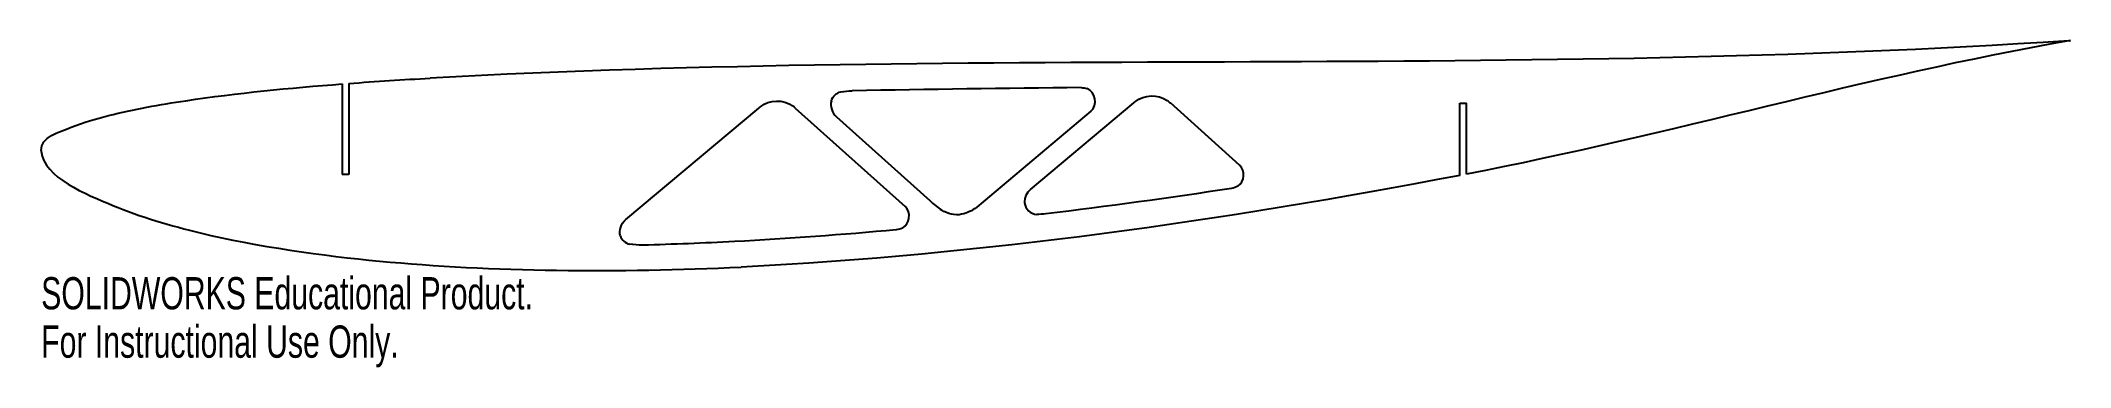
# Model space of a CAD drawing. Header units: millimetres. Extents: x 95 to 399, y -52 to -3.
import ezdxf

# ---------------------------------------------------------------- set-up
doc = ezdxf.new("R2010")
doc.units = ezdxf.units.MM
doc.styles.add('SLDTEXTSTYLE0', font='TXT', dxfattribs={"width": 0.7})

msp = doc.modelspace()

# ---------------------------------------------------------------- linework, layer by layer
at = {"color": 7, "linetype": 'Continuous', "lineweight": 25}
for p, q in [((140.16, -9.43), (140.16, -23.03)), ((141.16, -9.36), (141.16, -23.03)), ((182.63, -29.78), (202.56, -13.06)), ((208.04, -13.05), (224.49, -27.82)), ((214.2, -14.38), (228.17, -26.93)), ((252.33, -13.53), (235.21, -27.9)), ((243.28, -25.26), (258.77, -12.26)), ((274.6, -21.62), (264.23, -12.29)), ((307.61, -23.14), (307.61, -12.32)), ((307.61, -12.32), (308.61, -12.32)), ((308.61, -22.95), (308.61, -12.32)), ((141.16, -23.03), (140.16, -23.03))]:
    msp.add_line(p, q, dxfattribs=at)
for points in [[(398.82, -2.95), (317.26, -8.47), (235.15, -4.06), (153.35, -8.57)], [(398.8, -2.98), (368.52, -8.28), (338.82, -17.13), (308.61, -22.95)], [(399.07, -2.93), (398.98, -2.95), (398.89, -2.96), (398.8, -2.98)], [(398.82, -2.95), (398.9, -2.94), (398.98, -2.94), (399.07, -2.93)], [(141.16, -9.36), (145.21, -9.05), (149.28, -8.79), (153.35, -8.57)], [(202.81, -12.85), (204.16, -11.76), (206.25, -11.71), (207.65, -12.73)], [(213.44, -11.96), (213.22, -12.78), (213.53, -13.78), (214.2, -14.38)], [(213.44, -11.96), (213.62, -11.3), (214.2, -10.76), (214.88, -10.62)], [(214.88, -10.62), (215.41, -10.52), (215.98, -10.46), (216.55, -10.45)], [(250.86, -9.99), (239.56, -10.11), (227.95, -10.26), (216.55, -10.45)], [(250.86, -9.99), (251.15, -9.99), (251.44, -10.04), (251.72, -10.13)], [(252.33, -13.53), (253.4, -12.63), (253.03, -10.59), (251.72, -10.13)], [(258.77, -12.26), (258.84, -12.2), (258.91, -12.15), (258.98, -12.09)], [(258.98, -12.09), (260.31, -11), (262.37, -10.94), (263.77, -11.93)], [(263.77, -11.93), (263.93, -12.04), (264.09, -12.16), (264.23, -12.29)], [(202.56, -13.06), (202.64, -12.99), (202.72, -12.92), (202.81, -12.85)], [(208.04, -13.05), (207.92, -12.94), (207.79, -12.83), (207.65, -12.73)], [(95.06, -19.43), (95.06, -19.46), (95.06, -19.48), (95.07, -19.51)], [(95.07, -19.52), (95.07, -19.51), (95.07, -19.51), (95.07, -19.51)], [(307.61, -23.14), (271.98, -29.96), (236.07, -35.1), (199.92, -36.89)], [(274.35, -24.74), (275.36, -24.09), (275.5, -22.43), (274.6, -21.62)], [(228.17, -26.93), (228.74, -27.44), (229.35, -27.92), (229.98, -28.36)], [(243.28, -25.26), (242.69, -25.75), (242.34, -26.54), (242.39, -27.26)], [(242.39, -27.26), (242.46, -28.16), (243.28, -28.96), (244.21, -28.99)], [(273.37, -25.11), (264.09, -26.52), (254.76, -27.81), (245.55, -28.93)], [(274.35, -24.74), (274.06, -24.93), (273.72, -25.05), (273.37, -25.11)], [(181.83, -32.21), (181.59, -31.4), (181.92, -30.38), (182.63, -29.78)], [(224.08, -31.04), (225.21, -30.47), (225.44, -28.67), (224.49, -27.82)], [(232.96, -28.98), (231.94, -29.18), (230.84, -28.95), (229.98, -28.36)], [(235.21, -27.9), (234.56, -28.44), (233.77, -28.82), (232.96, -28.98)], [(245.55, -28.93), (245.1, -28.98), (244.64, -29), (244.21, -28.99)], [(181.83, -32.21), (182.02, -32.84), (182.59, -33.35), (183.25, -33.46)], [(198.92, -33.07), (194.33, -33.31), (189.74, -33.49), (185.16, -33.61)], [(223.17, -31.31), (215.09, -32.05), (207.01, -32.65), (198.92, -33.07)], [(224.08, -31.04), (223.8, -31.19), (223.49, -31.28), (223.17, -31.31)], [(185.16, -33.61), (184.5, -33.62), (183.84, -33.56), (183.25, -33.46)]]:
    msp.add_open_spline(points, degree=3, dxfattribs=at)
for points in [[(95.06, -19.43), (94.97, -17.39), (97.73, -16.66), (101.38, -15.2), (103.24, -14.66), (108.95, -13.21), (112.84, -12.52), (124.45, -10.79), (132.31, -10.03), (140.16, -9.43)], [(95.07, -19.52), (95.42, -23.47), (101.83, -26), (109.79, -29.31), (114.67, -30.76), (127.28, -33.79), (137.38, -35.21), (162.5, -37.58), (181.68, -37.79), (199.92, -36.89)]]:
    msp.add_open_spline(points, degree=3, knots=[0, 0, 0, 0, 0.125, 0.125, 0.25, 0.25, 0.5, 0.5, 1, 1, 1, 1], dxfattribs=at)

# ---------------------------------------------------------------- texts
at = {"color": 7, "linetype": 'Continuous', "char_height": 4.8336, "attachment_point": 1, "style": 'SLDTEXTSTYLE0'}
for s, insert in [('SOLIDWORKS Educational Product.', (95.06, -38.4)), ('For Instructional Use Only.', (95.06, -45.65))]:
    msp.add_mtext(s, dxfattribs=dict(at, insert=insert))

doc.saveas('drawing.dxf')
